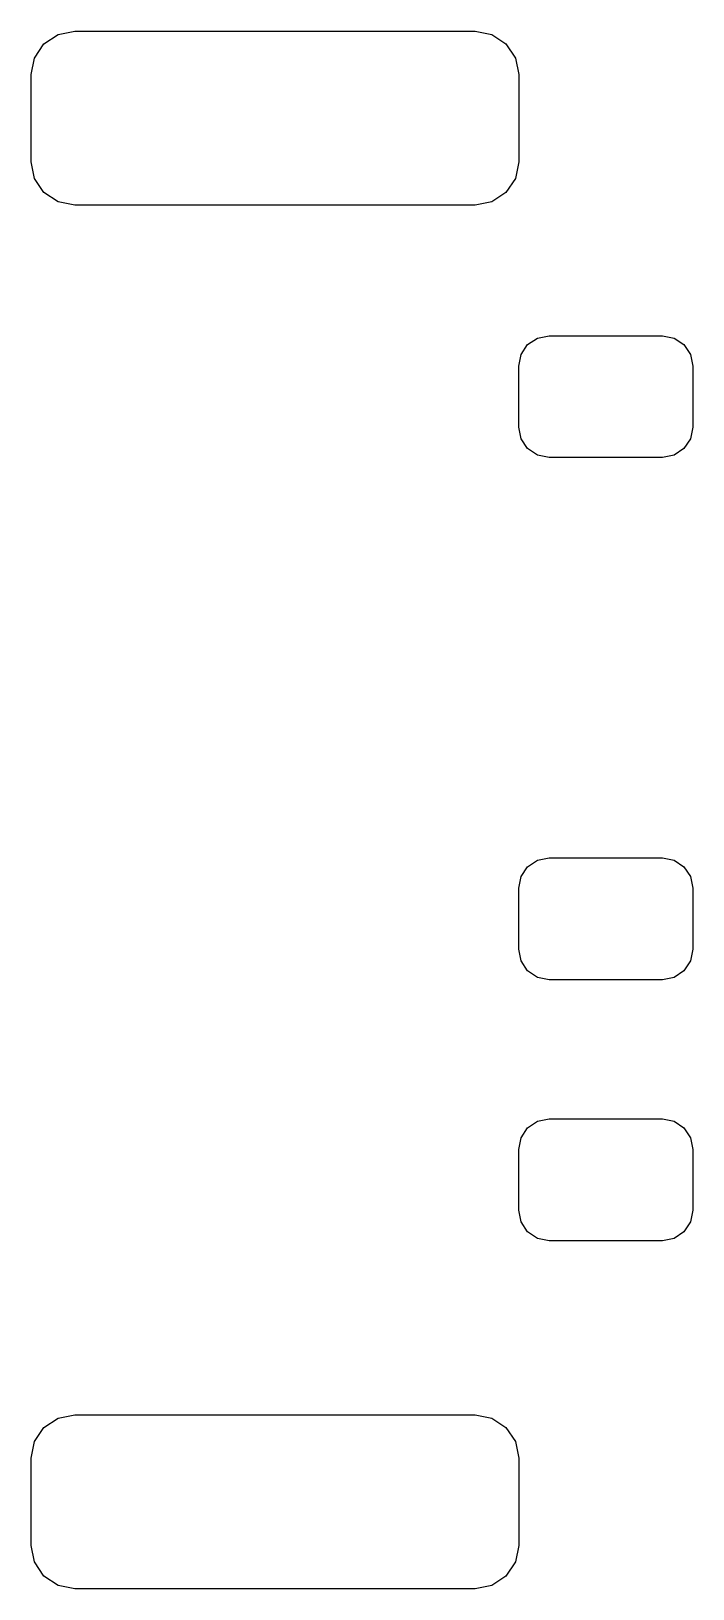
# Model space of a CAD drawing. Extents: x -174 to 104, y -27 to -18.
# Drawn here: x -174.01 to -170.21, y -26.6 to -17.65 of the extents above.
import ezdxf

# ---------------------------------------------------------------- set-up
doc = ezdxf.new("R2010")
doc.units = 0
doc.layers.add('BLACK', color=7, linetype='CONTINUOUS')

msp = doc.modelspace()

# ---------------------------------------------------------------- linework, layer by layer
at = {"layer": 'BLACK', "linetype": 'CONTINUOUS'}
for p, q in [((-173.935581, -17.726684), (-173.854475, -17.672491)), ((-173.854475, -17.672491), (-173.758804, -17.653461)), ((-173.758804, -17.653461), (-171.458804, -17.653461)), ((-171.458804, -17.653461), (-171.363133, -17.672491)), ((-171.363133, -17.672491), (-171.282027, -17.726684)), ((-174.008804, -17.903461), (-173.989774, -17.80779)), ((-173.989774, -17.80779), (-173.935581, -17.726684)), ((-171.282027, -17.726684), (-171.227834, -17.80779)), ((-171.227834, -17.80779), (-171.208804, -17.903461)), ((-174.008804, -18.403461), (-174.008804, -17.903461)), ((-171.208804, -17.903461), (-171.208804, -18.403461)), ((-173.989774, -18.499132), (-174.008804, -18.403461)), ((-171.208804, -18.403461), (-171.227834, -18.499132)), ((-173.935581, -18.580238), (-173.989774, -18.499132)), ((-171.227834, -18.499132), (-171.282027, -18.580238)), ((-173.854475, -18.634431), (-173.935581, -18.580238)), ((-171.282027, -18.580238), (-171.363133, -18.634431)), ((-173.758804, -18.653461), (-173.854475, -18.634431)), ((-171.458804, -18.653461), (-173.758804, -18.653461)), ((-171.363133, -18.634431), (-171.458804, -18.653461)), ((-171.157548, -19.454717), (-171.100774, -19.416782)), ((-171.100774, -19.416782), (-171.033804, -19.403461)), ((-171.033804, -19.403461), (-170.383804, -19.403461)), ((-170.383804, -19.403461), (-170.316834, -19.416782)), ((-170.316834, -19.416782), (-170.26006, -19.454717)), ((-171.195483, -19.511491), (-171.157548, -19.454717)), ((-170.26006, -19.454717), (-170.222125, -19.511491)), ((-171.208804, -19.578461), (-171.195483, -19.511491)), ((-171.208804, -19.928461), (-171.208804, -19.578461)), ((-170.222125, -19.511491), (-170.208804, -19.578461)), ((-170.208804, -19.578461), (-170.208804, -19.928461)), ((-171.195483, -19.995431), (-171.208804, -19.928461)), ((-170.208804, -19.928461), (-170.222125, -19.995431)), ((-171.157548, -20.052205), (-171.195483, -19.995431)), ((-170.222125, -19.995431), (-170.26006, -20.052205)), ((-171.100774, -20.09014), (-171.157548, -20.052205)), ((-171.033804, -20.103461), (-171.100774, -20.09014)), ((-170.383804, -20.103461), (-171.033804, -20.103461)), ((-170.316834, -20.09014), (-170.383804, -20.103461)), ((-170.26006, -20.052205), (-170.316834, -20.09014)), ((-171.195483, -22.511491), (-171.157548, -22.454717)), ((-171.157548, -22.454717), (-171.100774, -22.416782)), ((-171.100774, -22.416782), (-171.033804, -22.403461)), ((-171.033804, -22.403461), (-170.383804, -22.403461)), ((-170.383804, -22.403461), (-170.316834, -22.416782)), ((-170.316834, -22.416782), (-170.26006, -22.454717)), ((-170.26006, -22.454717), (-170.222125, -22.511491)), ((-171.208804, -22.578461), (-171.195483, -22.511491)), ((-170.222125, -22.511491), (-170.208804, -22.578461)), ((-171.208804, -22.928461), (-171.208804, -22.578461)), ((-170.208804, -22.578461), (-170.208804, -22.928461)), ((-171.195483, -22.995431), (-171.208804, -22.928461)), ((-171.157548, -23.052205), (-171.195483, -22.995431)), ((-170.222125, -22.995431), (-170.26006, -23.052205)), ((-170.208804, -22.928461), (-170.222125, -22.995431)), ((-171.100774, -23.09014), (-171.157548, -23.052205)), ((-171.033804, -23.103461), (-171.100774, -23.09014)), ((-170.316834, -23.09014), (-170.383804, -23.103461)), ((-170.26006, -23.052205), (-170.316834, -23.09014)), ((-170.383804, -23.103461), (-171.033804, -23.103461)), ((-171.195483, -24.011491), (-171.157548, -23.954717)), ((-171.157548, -23.954717), (-171.100774, -23.916782)), ((-171.100774, -23.916782), (-171.033804, -23.903461)), ((-171.033804, -23.903461), (-170.383804, -23.903461)), ((-170.383804, -23.903461), (-170.316834, -23.916782)), ((-170.316834, -23.916782), (-170.26006, -23.954717)), ((-170.26006, -23.954717), (-170.222125, -24.011491)), ((-171.208804, -24.078461), (-171.195483, -24.011491)), ((-170.222125, -24.011491), (-170.208804, -24.078461)), ((-171.208804, -24.428461), (-171.208804, -24.078461)), ((-170.208804, -24.078461), (-170.208804, -24.428461)), ((-171.195483, -24.495431), (-171.208804, -24.428461)), ((-170.208804, -24.428461), (-170.222125, -24.495431)), ((-171.157548, -24.552205), (-171.195483, -24.495431)), ((-170.222125, -24.495431), (-170.26006, -24.552205)), ((-171.100774, -24.59014), (-171.157548, -24.552205)), ((-171.033804, -24.603461), (-171.100774, -24.59014)), ((-170.383804, -24.603461), (-171.033804, -24.603461)), ((-170.316834, -24.59014), (-170.383804, -24.603461)), ((-170.26006, -24.552205), (-170.316834, -24.59014)), ((-173.989774, -25.75779), (-173.935581, -25.676684)), ((-173.935581, -25.676684), (-173.854475, -25.622491)), ((-173.854475, -25.622491), (-173.758804, -25.603461)), ((-173.758804, -25.603461), (-171.458804, -25.603461)), ((-171.458804, -25.603461), (-171.363133, -25.622491)), ((-171.363133, -25.622491), (-171.282027, -25.676684)), ((-171.282027, -25.676684), (-171.227834, -25.75779)), ((-174.008804, -25.853461), (-173.989774, -25.75779)), ((-171.227834, -25.75779), (-171.208804, -25.853461)), ((-174.008804, -26.353461), (-174.008804, -25.853461)), ((-171.208804, -25.853461), (-171.208804, -26.353461)), ((-173.989774, -26.449132), (-174.008804, -26.353461)), ((-171.208804, -26.353461), (-171.227834, -26.449132)), ((-173.935581, -26.530238), (-173.989774, -26.449132)), ((-171.227834, -26.449132), (-171.282027, -26.530238)), ((-173.854475, -26.584431), (-173.935581, -26.530238)), ((-171.282027, -26.530238), (-171.363133, -26.584431)), ((-173.758804, -26.603461), (-173.854475, -26.584431)), ((-171.458804, -26.603461), (-173.758804, -26.603461)), ((-171.363133, -26.584431), (-171.458804, -26.603461))]:
    msp.add_line(p, q, dxfattribs=at)

doc.saveas('drawing.dxf')
